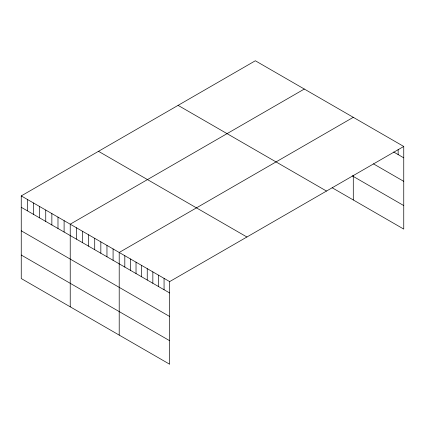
<?xml version="1.0" encoding="UTF-8"?>
<svg xmlns="http://www.w3.org/2000/svg" width="425" height="425" viewBox="0 0 425 425"><rect width="100%" height="100%" fill="white"/><g stroke="black" fill="none" stroke-linecap="round" stroke-linejoin="round"><path stroke-width="0.64" d="M403.75 146.455L169.665 281.6L169.665 364.236L21.25 278.545L21.25 195.909L255.335 60.764L403.75 146.455L403.75 229.091L332.138 187.744M304.311 89.043L70.226 224.188L70.226 306.823M353.287 117.321L119.207 252.466L119.207 335.102M393.656 152.001L403.75 157.829M373.474 163.864L403.75 181.347M352.176 175.796L403.75 205.572M178.086 105.363L326.501 191.053M98.499 151.316L246.914 237.001M21.25 195.909L169.665 281.6M21.25 207.288L169.665 292.974M21.25 230.802L169.665 316.492M21.25 255.032L169.665 340.717M398.145 149.536L398.145 154.594M353.287 175.227L353.287 199.952M164.061 278.364L164.061 289.738M158.456 275.124L158.456 286.503M152.846 271.888L152.846 283.263M147.241 268.653L147.241 280.027M141.631 265.413L141.631 276.792M136.027 262.177L136.027 273.551M130.422 258.942L130.422 270.316M124.812 255.701L124.812 267.081M113.082 248.933L113.082 260.307M106.962 245.395L106.962 256.774M100.837 241.862L100.837 253.236M94.717 238.329L94.717 249.703M88.597 234.791L88.597 246.171M82.471 231.258L82.471 242.633M76.351 227.726L76.351 239.1M64.106 220.655L64.106 232.029M57.986 217.122L57.986 228.496M51.861 213.584L51.861 224.963M45.741 210.051L45.741 221.425M39.615 206.518L39.615 217.892M33.495 202.98L33.495 214.359M27.37 199.447L27.37 210.821"/></g></svg>
